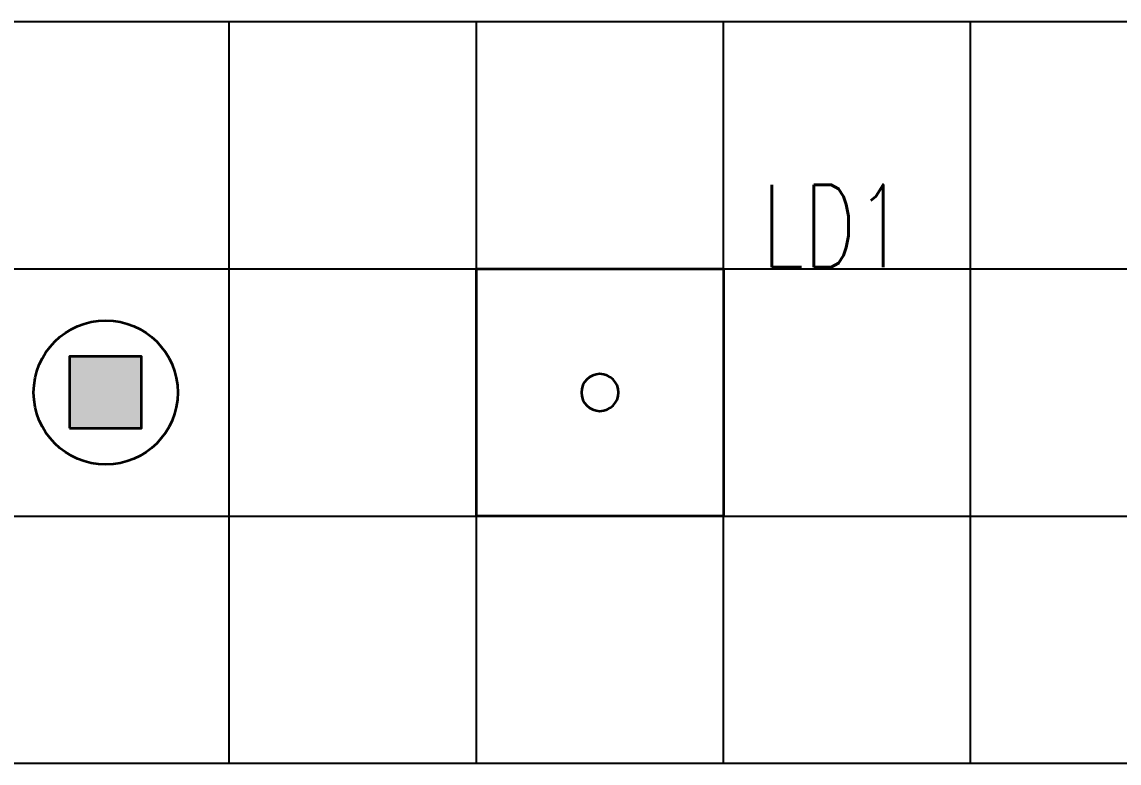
# Model space of a CAD drawing. Extents: x -12260 to 57327, y -29287 to 19916.
# Drawn here: x 19193 to 21857, y -2710 to -910 of the extents above; entities that cross this region are included whole.
import ezdxf
from ezdxf.enums import TextEntityAlignment as Align

# ---------------------------------------------------------------- set-up
doc = ezdxf.new("R2010")
doc.units = 0
doc.header["$LTSCALE"] = 0.25
doc.linetypes.add('DASHDOT', pattern=[25.4, 12.7, -6.35, 0, -6.35])
doc.layers.add('01-First Floor$0$FALSE CEILING', color=251, linetype='Continuous')
for name, color, linetype, lineweight in [('01-First Floor$0$Walls', 251, 'Continuous', 5), ('E-LITE-CIRC-NUMB', 6, 'Continuous', 25), ('E-LITE-CLNG', 150, 'Continuous', 35), ('E-LITE-CLNG-CNDT', 6, 'DASHDOT', 35), ('E-LITE-CTRL', 6, 'Continuous', 25), ('E-LITE-IDEN', 6, 'Continuous', 25), ('T-INTC-CLNG @ 100', 33, 'Continuous', 35), ('T-INTC-DEVC-NUMB', 2, 'Continuous', 25)]:
    doc.layers.add(name, color=color, linetype=linetype, lineweight=lineweight)
doc.styles.add('DC_SIMPLEX', font='SIMPLEX.shx', dxfattribs={"width": 0.7})

# ---------------------------------------------------------------- blocks, each defined once
blk = doc.blocks.new('01-First Floor')
at = {"layer": '01-First Floor$0$FALSE CEILING', "linetype": 'Continuous'}
for p, q in [((19696.4, -2710), (19696.4, -910)), ((20296.4, -2710), (20296.4, -910)), ((20896.4, -2710), (20896.4, -910)), ((21496.4, -2710), (21496.4, -910)), ((8296.4, -1510), (48976, -1510)), ((8296.4, -2110), (48976, -2110))]:
    blk.add_line(p, q, dxfattribs=at)
at = {"layer": '01-First Floor$0$FALSE CEILING'}
blk.add_lwpolyline([(48976, -910), (8296.4, -910), (8296.4, -2710), (48976, -2710), (48976, -910)], dxfattribs=at)
at = {"layer": '01-First Floor$0$Walls'}
blk.add_line((16176, -2710), (23315.6, -2710), dxfattribs=at)
blk = doc.blocks.new('*U16')
blk.add_lwpolyline([(-300, 300), (-300, -300), (300, -300), (300, 300)], close=True)
blk.add_circle((0, 0), 45)
at = {"layer": 'E-LITE-CIRC-NUMB', "style": 'DC_SIMPLEX', "width": 0.7, "flags": 8}
blk.add_attdef('CIRCUIT', text='', height=200, rotation=0, dxfattribs=at).set_placement((-473.9, 300), align=Align.RIGHT)
at = {"layer": 'E-LITE-CTRL', "style": 'DC_SIMPLEX', "width": 0.7, "flags": 8}
blk.add_attdef('CONTROL', (1118.9, -935), '', height=200, rotation=360, dxfattribs=at)
at = {"layer": 'E-LITE-IDEN', "style": 'DC_SIMPLEX', "width": 0.7, "flags": 8}
blk.add_attdef('TYPE', (460.4, 457.6), '', height=200, rotation=360, dxfattribs=at)
blk = doc.blocks.new('DC_PA-CL-Speaker')
blk.add_hatch(color=256).paths.add_polyline_path([(-0.883, -0.87), (0.865, -0.87), (0.865, 0.878), (-0.883, 0.878)])
blk.add_lwpolyline([(-0.883, -0.87), (0.865, -0.87), (0.865, 0.878), (-0.883, 0.878)], close=True)
blk.add_circle((0, 0), 1.75)
at = {"layer": 'T-INTC-DEVC-NUMB', "style": 'DC_SIMPLEX', "width": 0.7}
blk.add_attdef('DC_CONTROL', (3.364, 2.471), '', height=2, rotation=360, dxfattribs=at)

msp = doc.modelspace()

# ---------------------------------------------------------------- block references
at = {"layer": 'E-LITE-CLNG'}
ref = msp.add_blockref('*U16', (20596.4, -1810), dxfattribs=dict(at, xscale=-1))
ref.add_attrib('TYPE', 'LD1', (20989.9, -1505.5), dxfattribs={"layer": 'E-LITE-IDEN', "height": 200, "rotation": 0, "style": 'DC_SIMPLEX', "width": 0.7, "flags": 8})
at = {"layer": 'E-LITE-CLNG-CNDT'}
msp.add_blockref('01-First Floor', (0, 0), dxfattribs=at)
at = {"layer": 'T-INTC-CLNG @ 100', "xscale": 100, "yscale": 100, "zscale": 100}
msp.add_blockref('DC_PA-CL-Speaker', (19396.4, -1810), dxfattribs=at)

doc.saveas('drawing.dxf')
